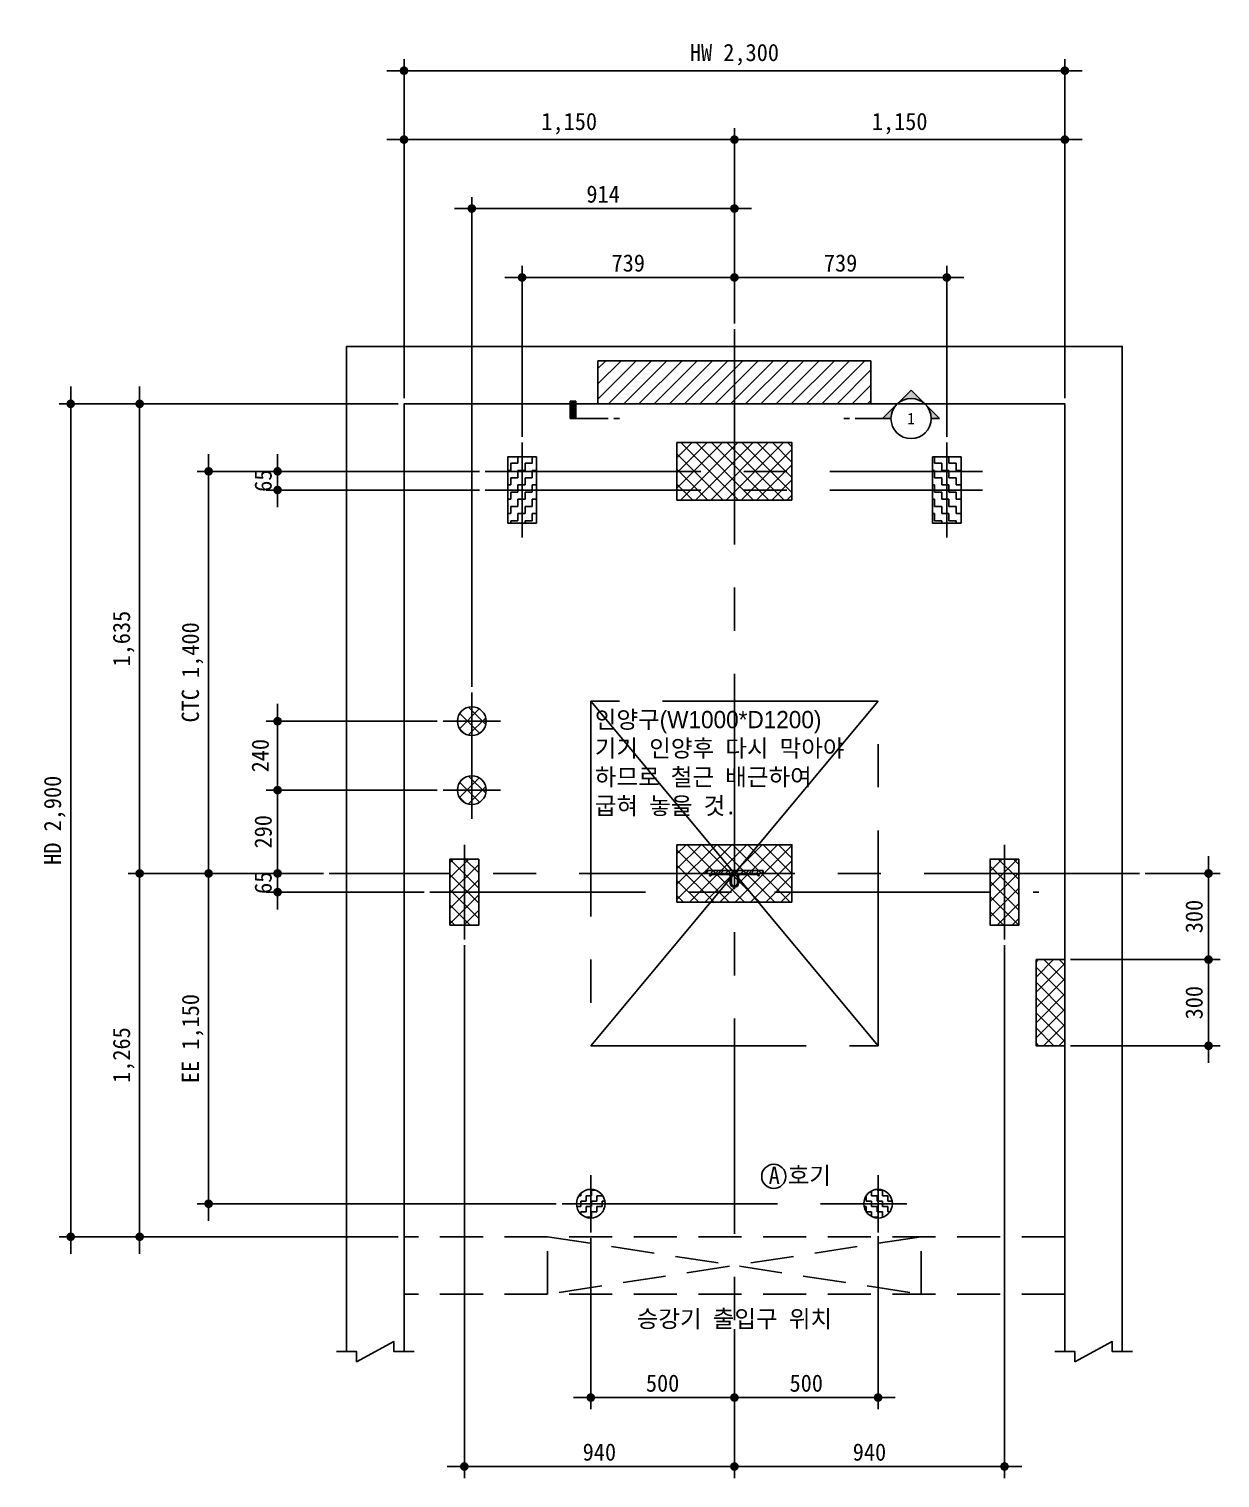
# Model space of a CAD drawing. Extents: x -9109 to 174251, y 57759 to 115528.
# Drawn here: x 147573 to 151719, y 104017 to 109062 of the extents above; entities that cross this region are included whole.
import ezdxf
from ezdxf.enums import TextEntityAlignment as Align

# ---------------------------------------------------------------- set-up
doc = ezdxf.new("R2010")
doc.units = 0
doc.header["$LTSCALE"] = 600
doc.header["$MEASUREMENT"] = 0
for name, pattern in [('CENTER', [2, 1.25, -0.25, 0.25, -0.25]), ('HIDDEN', [0.375, 0.25, -0.125]), ('PHANTOM', [2.5, 1.25, -0.25, 0.25, -0.25, 0.25, -0.25])]:
    doc.linetypes.add(name, pattern=pattern)
doc.layers.get('0').update_dxf_attribs({"linetype": 'CONTINUOUS'})
for name, color, linetype in [('1', 3, 'CONTINUOUS'), ('2', 4, 'HIDDEN'), ('3', 1, 'CENTER'), ('4', 6, 'PHANTOM'), ('6', 2, 'CONTINUOUS'), ('A-DIMS', 7, 'CONTINUOUS')]:
    doc.layers.add(name, color=color, linetype=linetype)
for name, color, linetype, lineweight in [('A-MKXS-MAK1', 3, 'CONTINUOUS', 25), ('A-MKXS-TEXT1', 3, 'CONTINUOUS', 25), ('A-MKXS-TEXT2', 7, 'CONTINUOUS', 25)]:
    doc.layers.add(name, color=color, linetype=linetype, lineweight=lineweight)
doc.styles.add('HY울릉도L', font='')
doc.styles.add('OTIS', font='')
doc.styles.add('돋움체', font='')
doc.styles.get('HY울릉도L').set_extended_font_data('Dotum')
doc.styles.get('OTIS').set_extended_font_data('Dotum')
doc.styles.get('돋움체').set_extended_font_data('DotumChe')
doc.dimstyles.new('CDIM', dxfattribs={"dimtxt": 3, "dimasz": 1.5, "dimexe": 2, "dimexo": 1, "dimgap": 1, "dimtad": 1, "dimdec": 0, "dimrnd": 0.5, "dimzin": 0, "dimdsep": 32, "dimlunit": 6, "dimtxsty": 'HY울릉도L', "dimblk1": '_CIDOT', "dimblk2": '_CIDOT', "dimsah": 1, "dimcen": 5.5, "dimclrd": 2, "dimclre": 2, "dimclrt": 7, "dimadec": 0, "dimazin": 0, "dimtfac": 1, "dimtdec": 0, "dimtix": 1, "dimtmove": 2, "dimatfit": 1, "dimldrblk": '_CIDOT', "dimfxl": 1, "dimtolj": 1, "dimtzin": 0, "dimlwd": -1, "dimarcsym": 0})

# ---------------------------------------------------------------- blocks, each defined once
blk = doc.blocks.new('_CIDOT')
at = {"color": 0, "linetype": 'ByBlock'}
blk.add_line((2, 0), (-1, 0), dxfattribs=at)
at = {"color": 0, "linetype": 'ByBlock', "const_width": 0.5}
blk.add_lwpolyline([(-0.25, 0, 1), (0.25, 0, 1)], format="xyb", close=True, dxfattribs=at)
blk = doc.blocks.new('*D844')
at = {"layer": 'A-DIMS', "lineweight": -2, "transparency": 16777216}
for p, q in [((151458.6, 106122.1, 0), (151718.6, 106122.1, 0)), ((151198.6, 105822.1, 0), (151718.6, 105822.1, 0))]:
    blk.add_line(p, q, dxfattribs=at)
at = {"layer": 'A-DIMS', "transparency": 16777216}
blk.add_line((151678.6, 106092.1, 0), (151678.6, 105852.1, 0), dxfattribs=at)
at = {"layer": 'A-DIMS', "transparency": 16777216, "xscale": 30, "yscale": 30, "zscale": 30}
for p, rotation in [((151678.6, 106122.1, 0), 90), ((151678.6, 105822.1, 0), 270)]:
    blk.add_blockref('_CIDOT', p, dxfattribs=dict(at, rotation=rotation))
at = {"layer": 'A-DIMS', "color": 3, "transparency": 16777216, "insert": (151628.6, 105972.1, 0), "char_height": 60, "attachment_point": 5, "rotation": 90, "style": '돋움체'}
blk.add_mtext('\\A1;300', dxfattribs=at)
blk = doc.blocks.new('*D845')
at = {"layer": 'A-DIMS', "lineweight": -2, "transparency": 16777216}
for p, q in [((151658.6, 105822.1, 0), (151638.6, 105822.1, 0)), ((151198.6, 105522.1, 0), (151718.6, 105522.1, 0))]:
    blk.add_line(p, q, dxfattribs=at)
at = {"layer": 'A-DIMS', "transparency": 16777216}
blk.add_line((151678.6, 105792.1, 0), (151678.6, 105552.1, 0), dxfattribs=at)
at = {"layer": 'A-DIMS', "transparency": 16777216, "xscale": 30, "yscale": 30, "zscale": 30}
for p, rotation in [((151678.6, 105822.1, 0), 90), ((151678.6, 105522.1, 0), 270)]:
    blk.add_blockref('_CIDOT', p, dxfattribs=dict(at, rotation=rotation))
at = {"layer": 'A-DIMS', "color": 3, "transparency": 16777216, "insert": (151628.6, 105672.1, 0), "char_height": 60, "attachment_point": 5, "rotation": 90, "style": '돋움체'}
blk.add_mtext('\\A1;300', dxfattribs=at)
blk = doc.blocks.new('*D846')
at = {"layer": 'A-DIMS', "lineweight": -2, "transparency": 16777216}
for p, q in [((150028.6, 108037.1, 0), (150028.6, 108717.1, 0)), ((151178.6, 107777.1, 0), (151178.6, 108717.1, 0))]:
    blk.add_line(p, q, dxfattribs=at)
at = {"layer": 'A-DIMS', "transparency": 16777216}
blk.add_line((151148.6, 108677.1, 0), (150058.6, 108677.1, 0), dxfattribs=at)
at = {"layer": 'A-DIMS', "transparency": 16777216, "xscale": 30, "yscale": 30, "zscale": 30, "rotation": 180}
blk.add_blockref('_CIDOT', (150028.6, 108677.1, 0), dxfattribs=at)
at = {"layer": 'A-DIMS', "transparency": 16777216, "xscale": 30, "yscale": 30, "zscale": 30}
blk.add_blockref('_CIDOT', (151178.6, 108677.1, 0), dxfattribs=at)
at = {"layer": 'A-DIMS', "color": 3, "transparency": 16777216, "insert": (150603.6, 108732.8, 0), "char_height": 60, "attachment_point": 5, "style": '돋움체'}
blk.add_mtext('\\A1;1,150', dxfattribs=at)
blk = doc.blocks.new('*D847')
at = {"layer": 'A-DIMS', "lineweight": -2, "transparency": 16777216}
for p, q in [((148878.6, 107777.1, 0), (148878.6, 108717.1, 0)), ((150028.6, 108037.1, 0), (150028.6, 108717.1, 0))]:
    blk.add_line(p, q, dxfattribs=at)
at = {"layer": 'A-DIMS', "transparency": 16777216}
blk.add_line((148908.6, 108677.1, 0), (149998.6, 108677.1, 0), dxfattribs=at)
at = {"layer": 'A-DIMS', "transparency": 16777216, "xscale": 30, "yscale": 30, "zscale": 30, "rotation": 180}
blk.add_blockref('_CIDOT', (148878.6, 108677.1, 0), dxfattribs=at)
at = {"layer": 'A-DIMS', "transparency": 16777216, "xscale": 30, "yscale": 30, "zscale": 30}
blk.add_blockref('_CIDOT', (150028.6, 108677.1, 0), dxfattribs=at)
at = {"layer": 'A-DIMS', "color": 3, "transparency": 16777216, "insert": (149453.6, 108732.8, 0), "char_height": 60, "attachment_point": 5, "style": '돋움체'}
blk.add_mtext('\\A1;1,150', dxfattribs=at)
blk = doc.blocks.new('*D848')
at = {"layer": 'A-DIMS', "lineweight": -2, "transparency": 16777216}
for p, q in [((149088.6, 105872.1, 0), (149088.6, 104017.1, 0)), ((150028.6, 104535.4, 0), (150028.6, 104017.1, 0))]:
    blk.add_line(p, q, dxfattribs=at)
at = {"layer": 'A-DIMS', "transparency": 16777216}
blk.add_line((149118.6, 104057.1, 0), (149998.6, 104057.1, 0), dxfattribs=at)
at = {"layer": 'A-DIMS', "transparency": 16777216, "xscale": 30, "yscale": 30, "zscale": 30, "rotation": 180}
blk.add_blockref('_CIDOT', (149088.6, 104057.1, 0), dxfattribs=at)
at = {"layer": 'A-DIMS', "transparency": 16777216, "xscale": 30, "yscale": 30, "zscale": 30}
blk.add_blockref('_CIDOT', (150028.6, 104057.1, 0), dxfattribs=at)
at = {"layer": 'A-DIMS', "color": 3, "transparency": 16777216, "insert": (149558.6, 104107.1, 0), "char_height": 60, "attachment_point": 5, "style": '돋움체'}
blk.add_mtext('\\A1;940', dxfattribs=at)
blk = doc.blocks.new('*D849')
at = {"layer": 'A-DIMS', "lineweight": -2, "transparency": 16777216}
for p, q in [((150968.6, 105872.1, 0), (150968.6, 104017.1, 0)), ((150028.6, 104535.4, 0), (150028.6, 104017.1, 0))]:
    blk.add_line(p, q, dxfattribs=at)
at = {"layer": 'A-DIMS', "transparency": 16777216}
blk.add_line((150058.6, 104057.1, 0), (150938.6, 104057.1, 0), dxfattribs=at)
at = {"layer": 'A-DIMS', "transparency": 16777216, "xscale": 30, "yscale": 30, "zscale": 30, "rotation": 180}
blk.add_blockref('_CIDOT', (150028.6, 104057.1, 0), dxfattribs=at)
at = {"layer": 'A-DIMS', "transparency": 16777216, "xscale": 30, "yscale": 30, "zscale": 30}
blk.add_blockref('_CIDOT', (150968.6, 104057.1, 0), dxfattribs=at)
at = {"layer": 'A-DIMS', "color": 3, "transparency": 16777216, "insert": (150498.6, 104107.1, 0), "char_height": 60, "attachment_point": 5, "style": '돋움체'}
blk.add_mtext('\\A1;940', dxfattribs=at)
blk = doc.blocks.new('*D850')
at = {"layer": 'A-DIMS', "lineweight": -2, "transparency": 16777216}
for p, q in [((149114.6, 106772.1, 0), (149114.6, 108477.1, 0)), ((150028.6, 108037.1, 0), (150028.6, 108477.1, 0))]:
    blk.add_line(p, q, dxfattribs=at)
at = {"layer": 'A-DIMS', "transparency": 16777216}
blk.add_line((149998.6, 108437.1, 0), (149144.6, 108437.1, 0), dxfattribs=at)
at = {"layer": 'A-DIMS', "transparency": 16777216, "xscale": 30, "yscale": 30, "zscale": 30, "rotation": 180}
blk.add_blockref('_CIDOT', (149114.6, 108437.1, 0), dxfattribs=at)
at = {"layer": 'A-DIMS', "transparency": 16777216, "xscale": 30, "yscale": 30, "zscale": 30}
blk.add_blockref('_CIDOT', (150028.6, 108437.1, 0), dxfattribs=at)
at = {"layer": 'A-DIMS', "color": 3, "transparency": 16777216, "insert": (149571.6, 108487.1, 0), "char_height": 60, "attachment_point": 5, "style": '돋움체'}
blk.add_mtext('\\A1;{\\C7;914}', dxfattribs=at)
blk = doc.blocks.new('*D851')
at = {"layer": 'A-DIMS', "lineweight": -2, "transparency": 16777216}
for p, q in [((149289.6, 107642.1, 0), (149289.6, 108237.1, 0)), ((150028.6, 108037.1, 0), (150028.6, 108237.1, 0))]:
    blk.add_line(p, q, dxfattribs=at)
at = {"layer": 'A-DIMS', "transparency": 16777216}
blk.add_line((149319.6, 108197.1, 0), (149998.6, 108197.1, 0), dxfattribs=at)
at = {"layer": 'A-DIMS', "transparency": 16777216, "xscale": 30, "yscale": 30, "zscale": 30, "rotation": 180}
blk.add_blockref('_CIDOT', (149289.6, 108197.1, 0), dxfattribs=at)
at = {"layer": 'A-DIMS', "transparency": 16777216, "xscale": 30, "yscale": 30, "zscale": 30}
blk.add_blockref('_CIDOT', (150028.6, 108197.1, 0), dxfattribs=at)
at = {"layer": 'A-DIMS', "color": 3, "transparency": 16777216, "insert": (149659.1, 108247.1, 0), "char_height": 60, "attachment_point": 5, "style": '돋움체'}
blk.add_mtext('\\A1;739', dxfattribs=at)
blk = doc.blocks.new('*D852')
at = {"layer": 'A-DIMS', "lineweight": -2, "transparency": 16777216}
for p, q in [((149528.6, 104852.1, 0), (149528.6, 104257.1, 0)), ((150028.6, 104535.4, 0), (150028.6, 104257.1, 0))]:
    blk.add_line(p, q, dxfattribs=at)
at = {"layer": 'A-DIMS', "transparency": 16777216}
blk.add_line((149998.6, 104297.1, 0), (149558.6, 104297.1, 0), dxfattribs=at)
at = {"layer": 'A-DIMS', "transparency": 16777216, "xscale": 30, "yscale": 30, "zscale": 30, "rotation": 180}
blk.add_blockref('_CIDOT', (149528.6, 104297.1, 0), dxfattribs=at)
at = {"layer": 'A-DIMS', "transparency": 16777216, "xscale": 30, "yscale": 30, "zscale": 30}
blk.add_blockref('_CIDOT', (150028.6, 104297.1, 0), dxfattribs=at)
at = {"layer": 'A-DIMS', "color": 3, "transparency": 16777216, "insert": (149778.6, 104347.1, 0), "char_height": 60, "attachment_point": 5, "style": '돋움체'}
blk.add_mtext('\\A1;500', dxfattribs=at)
blk = doc.blocks.new('*D853')
at = {"layer": 'A-DIMS', "lineweight": -2, "transparency": 16777216}
for p, q in [((150028.6, 108037.1, 0), (150028.6, 108237.1, 0)), ((150767.6, 107642.1, 0), (150767.6, 108237.1, 0))]:
    blk.add_line(p, q, dxfattribs=at)
at = {"layer": 'A-DIMS', "transparency": 16777216}
blk.add_line((150737.6, 108197.1, 0), (150058.6, 108197.1, 0), dxfattribs=at)
at = {"layer": 'A-DIMS', "transparency": 16777216, "xscale": 30, "yscale": 30, "zscale": 30, "rotation": 180}
blk.add_blockref('_CIDOT', (150028.6, 108197.1, 0), dxfattribs=at)
at = {"layer": 'A-DIMS', "transparency": 16777216, "xscale": 30, "yscale": 30, "zscale": 30}
blk.add_blockref('_CIDOT', (150767.6, 108197.1, 0), dxfattribs=at)
at = {"layer": 'A-DIMS', "color": 3, "transparency": 16777216, "insert": (150398.1, 108247.1, 0), "char_height": 60, "attachment_point": 5, "style": '돋움체'}
blk.add_mtext('\\A1;739', dxfattribs=at)
blk = doc.blocks.new('*D854')
at = {"layer": 'A-DIMS', "lineweight": -2, "transparency": 16777216}
for p, q in [((150528.6, 104859.7, 0), (150528.6, 104257.1, 0)), ((150028.6, 104535.4, 0), (150028.6, 104257.1, 0))]:
    blk.add_line(p, q, dxfattribs=at)
at = {"layer": 'A-DIMS', "transparency": 16777216}
blk.add_line((150498.6, 104297.1, 0), (150058.6, 104297.1, 0), dxfattribs=at)
at = {"layer": 'A-DIMS', "transparency": 16777216, "xscale": 30, "yscale": 30, "zscale": 30, "rotation": 180}
blk.add_blockref('_CIDOT', (150028.6, 104297.1, 0), dxfattribs=at)
at = {"layer": 'A-DIMS', "transparency": 16777216, "xscale": 30, "yscale": 30, "zscale": 30}
blk.add_blockref('_CIDOT', (150528.6, 104297.1, 0), dxfattribs=at)
at = {"layer": 'A-DIMS', "color": 3, "transparency": 16777216, "insert": (150278.6, 104347.1, 0), "char_height": 60, "attachment_point": 5, "style": '돋움체'}
blk.add_mtext('\\A1;500', dxfattribs=at)
blk = doc.blocks.new('A1')
for p, q in [((-7.84, 0), (-1.85, 0)), ((7.84, 0), (1.85, 0)), ((-8.25, -0.81), (-8.65, -0.81)), ((-7.84, -0.4), (-4.64, -0.4)), ((-4.64, -0.4), (-1.85, -0.4)), ((-1.45, -3.35), (-1.45, -0.81)), ((-1.05, -3.35), (-1.05, -0.81)), ((1.05, -3.35), (1.05, -0.81)), ((1.45, -3.35), (1.45, -0.81)), ((5.28, -0.4), (1.85, -0.4)), ((7.84, -0.4), (5.04, -0.4)), ((8.25, -0.81), (8.65, -0.81))]:
    blk.add_line(p, q)
for centre, radius, start, end in [((-7.84, -0.81), 0.808, 90, 180), ((-1.85, -0.81), 0.808, 0, 90), ((1.85, -0.81), 0.808, 90, 180), ((7.84, -0.81), 0.808, 0, 90), ((-7.84, -0.81), 0.404, 90, 180), ((-1.85, -0.81), 0.404, 0, 90), ((0, -3.35), 1.45, 180, 0), ((0, -3.35), 1.05, 180, 0), ((1.85, -0.81), 0.404, 90, 180), ((7.84, -0.81), 0.404, 0, 90)]:
    blk.add_arc(centre, radius, start, end)
blk = doc.blocks.new('H-100X230(CAR RAIL) GM')
at = {"layer": '1'}
h = blk.add_hatch(dxfattribs=at)
h.set_pattern_fill('ANSI37', color=256, scale=300)
h.set_pattern_definition([(45, (-31072.723, 72.76), (-26.516504, 26.516504), []), (135, (-31072.723, 72.76), (-26.516504, -26.516504), [])])
h.paths.add_polyline_path([(-50, 50), (50, 50), (50, -180), (-50, -180)])
blk.add_lwpolyline([(-50, 50), (50, 50), (50, -180), (-50, -180)], close=True)
at = {"layer": '3'}
blk.add_line((0, 100), (0, -230), dxfattribs=at)
blk = doc.blocks.new('*D855')
at = {"layer": 'A-DIMS', "lineweight": -2, "transparency": 16777216}
for p, q in [((148878.6, 107777.1, 0), (148878.6, 108957.1, 0)), ((151178.6, 107777.1, 0), (151178.6, 108957.1, 0))]:
    blk.add_line(p, q, dxfattribs=at)
at = {"layer": 'A-DIMS', "transparency": 16777216}
blk.add_line((151148.6, 108917.1, 0), (148908.6, 108917.1, 0), dxfattribs=at)
at = {"layer": 'A-DIMS', "transparency": 16777216, "xscale": 30, "yscale": 30, "zscale": 30, "rotation": 180}
blk.add_blockref('_CIDOT', (148878.6, 108917.1, 0), dxfattribs=at)
at = {"layer": 'A-DIMS', "transparency": 16777216, "xscale": 30, "yscale": 30, "zscale": 30}
blk.add_blockref('_CIDOT', (151178.6, 108917.1, 0), dxfattribs=at)
at = {"layer": 'A-DIMS', "color": 3, "transparency": 16777216, "insert": (150028.6, 108972.8, 0), "char_height": 60, "attachment_point": 5, "style": '돋움체'}
blk.add_mtext('\\A1;HW 2,300', dxfattribs=at)
blk = doc.blocks.new('H-100X230(CWT RAIL) GM')
at = {"layer": '1'}
h = blk.add_hatch(dxfattribs=at)
h.set_pattern_fill('ZIGZAG', color=256, scale=200)
h.set_pattern_definition([(0, (0, 0), (25, 25), [25, -25]), (90, (25, 0), (-25, 25), [25, -25])])
h.paths.add_polyline_path([(50, 50), (-50, 50), (-50, -180), (50, -180)])
blk.add_lwpolyline([(50, 50), (-50, 50), (-50, -180), (50, -180)], close=True)
at = {"layer": '3'}
blk.add_line((0, 100), (0, -230), dxfattribs=at)
blk = doc.blocks.new('H-100(OP)')
at = {"layer": '1'}
h = blk.add_hatch(dxfattribs=at)
h.set_pattern_fill('ZIGZAG', color=256, scale=150)
h.set_pattern_definition([(0, (0, 0), (18.75, 18.75), [18.75, -18.75]), (90, (18.75, 0), (-18.75, 18.75), [18.75, -18.75])])
edge = h.paths.add_edge_path()
edge.add_arc((0, 0), 50, 0, 360)
blk.add_circle((0, 0), 50)
at = {"layer": '3'}
for p, q in [((0, 100), (0, -100)), ((100, 0), (-100, 0))]:
    blk.add_line(p, q, dxfattribs=at)
blk = doc.blocks.new('H-100(GOV 240)')
at = {"layer": '1'}
h = blk.add_hatch(dxfattribs=at)
h.set_pattern_fill('ANSI37', color=256, scale=300)
h.set_pattern_definition([(45, (-82788.21, -9303.856), (-26.516504, 26.516504), []), (135, (-82788.21, -9303.856), (-26.516504, -26.516504), [])])
edge = h.paths.add_edge_path()
edge.add_arc((0, 240), 50, 0, 360)
h = blk.add_hatch(dxfattribs=at)
h.set_pattern_fill('ANSI37', color=256, scale=300)
h.set_pattern_definition([(45, (-82788.21, -9543.856), (-26.516504, 26.516504), []), (135, (-82788.21, -9543.856), (-26.516504, -26.516504), [])])
edge = h.paths.add_edge_path()
edge.add_arc((0, 0), 50, 0, 360)
for centre in [(0, 240), (0, 0)]:
    blk.add_circle(centre, 50)
at = {"layer": '3'}
for p, q in [((0, 340), (0, -100)), ((100, 240), (-100, 240)), ((100, 0), (-100, 0))]:
    blk.add_line(p, q, dxfattribs=at)
blk = doc.blocks.new('H-100X300(C.SU)')
at = {"layer": '1'}
h = blk.add_hatch(dxfattribs=at)
h.set_pattern_fill('ANSI37', color=256, scale=300)
h.set_pattern_definition([(45, (-30780.81, -207.73), (-26.516504, 26.516504), []), (135, (-30780.81, -207.73), (-26.516504, -26.516504), [])])
h.paths.add_polyline_path([(-100, -300), (0, -300), (0, -600), (-100, -600)])
blk.add_lwpolyline([(-100, -300), (0, -300), (0, -600), (-100, -600)], close=True)
blk = doc.blocks.new('H-400X200(ROPE)')
at = {"layer": '1'}
h = blk.add_hatch(dxfattribs=at)
h.set_pattern_fill('ANSI37', color=256, scale=300)
h.set_pattern_definition([(45, (-29848.152, -635.13), (-26.516504, 26.516504), []), (135, (-29848.152, -635.13), (-26.516504, -26.516504), [])])
h.paths.add_polyline_path([(-200, 100), (200, 100), (200, -100), (-200, -100)])
blk.add_lwpolyline([(-200, 100), (200, 100), (200, -100), (-200, -100)], close=True)
blk = doc.blocks.new('*D856')
at = {"layer": 'A-DIMS', "lineweight": -2, "transparency": 16777216}
for p, q in [((148398.6, 106122.1, 0), (147918.6, 106122.1, 0)), ((148858.6, 104857.1, 0), (147918.6, 104857.1, 0))]:
    blk.add_line(p, q, dxfattribs=at)
at = {"layer": 'A-DIMS', "transparency": 16777216}
blk.add_line((147958.6, 104887.1, 0), (147958.6, 106092.1, 0), dxfattribs=at)
at = {"layer": 'A-DIMS', "transparency": 16777216, "xscale": 30, "yscale": 30, "zscale": 30}
for p, rotation in [((147958.6, 106122.1, 0), 90), ((147958.6, 104857.1, 0), 270)]:
    blk.add_blockref('_CIDOT', p, dxfattribs=dict(at, rotation=rotation))
at = {"layer": 'A-DIMS', "color": 3, "transparency": 16777216, "insert": (147902.9, 105489.6, 0), "char_height": 60, "attachment_point": 5, "rotation": 90, "style": '돋움체'}
blk.add_mtext('\\A1;1,265', dxfattribs=at)
blk = doc.blocks.new('*D857')
at = {"layer": 'A-DIMS', "lineweight": -2, "transparency": 16777216}
for p, q in [((148398.6, 106122.1, 0), (148158.6, 106122.1, 0)), ((149408.6, 104972.1, 0), (148158.6, 104972.1, 0))]:
    blk.add_line(p, q, dxfattribs=at)
at = {"layer": 'A-DIMS', "transparency": 16777216}
blk.add_line((148198.6, 105002.1, 0), (148198.6, 106092.1, 0), dxfattribs=at)
at = {"layer": 'A-DIMS', "transparency": 16777216, "xscale": 30, "yscale": 30, "zscale": 30}
for p, rotation in [((148198.6, 106122.1, 0), 90), ((148198.6, 104972.1, 0), 270)]:
    blk.add_blockref('_CIDOT', p, dxfattribs=dict(at, rotation=rotation))
at = {"layer": 'A-DIMS', "color": 3, "transparency": 16777216, "insert": (148142.9, 105547.1, 0), "char_height": 60, "attachment_point": 5, "rotation": 90, "style": '돋움체'}
blk.add_mtext('\\A1;{\\C7;EE} {\\C7;1,150}', dxfattribs=at)
blk = doc.blocks.new('*D858')
at = {"layer": 'A-DIMS', "lineweight": -2, "transparency": 16777216}
for p, q in [((149141.2, 107522.1, 0), (148158.6, 107522.1, 0)), ((148398.6, 106122.1, 0), (148158.6, 106122.1, 0))]:
    blk.add_line(p, q, dxfattribs=at)
at = {"layer": 'A-DIMS', "transparency": 16777216}
blk.add_line((148198.6, 106152.1, 0), (148198.6, 107492.1, 0), dxfattribs=at)
at = {"layer": 'A-DIMS', "transparency": 16777216, "xscale": 30, "yscale": 30, "zscale": 30}
for p, rotation in [((148198.6, 107522.1, 0), 90), ((148198.6, 106122.1, 0), 270)]:
    blk.add_blockref('_CIDOT', p, dxfattribs=dict(at, rotation=rotation))
at = {"layer": 'A-DIMS', "color": 3, "transparency": 16777216, "insert": (148142.7, 106822.1, 0), "char_height": 60, "attachment_point": 5, "rotation": 90, "style": '돋움체'}
blk.add_mtext('\\A1;{\\C7;CTC 1,400}', dxfattribs=at)
blk = doc.blocks.new('*D859')
at = {"layer": 'A-DIMS', "lineweight": -2, "transparency": 16777216}
for p, q in [((148858.6, 107757.1, 0), (147918.6, 107757.1, 0)), ((148398.6, 106122.1, 0), (147918.6, 106122.1, 0))]:
    blk.add_line(p, q, dxfattribs=at)
at = {"layer": 'A-DIMS', "transparency": 16777216}
blk.add_line((147958.6, 107727.1, 0), (147958.6, 106152.1, 0), dxfattribs=at)
at = {"layer": 'A-DIMS', "transparency": 16777216, "xscale": 30, "yscale": 30, "zscale": 30}
for p, rotation in [((147958.6, 107757.1, 0), 90), ((147958.6, 106122.1, 0), 270)]:
    blk.add_blockref('_CIDOT', p, dxfattribs=dict(at, rotation=rotation))
at = {"layer": 'A-DIMS', "color": 3, "transparency": 16777216, "insert": (147902.9, 106939.6, 0), "char_height": 60, "attachment_point": 5, "rotation": 90, "style": '돋움체'}
blk.add_mtext('\\A1;1,635', dxfattribs=at)
blk = doc.blocks.new('*D860')
at = {"layer": 'A-DIMS', "lineweight": -2, "transparency": 16777216}
for p, q in [((148858.6, 107757.1, 0), (147678.6, 107757.1, 0)), ((148858.6, 104857.1, 0), (147678.6, 104857.1, 0))]:
    blk.add_line(p, q, dxfattribs=at)
at = {"layer": 'A-DIMS', "transparency": 16777216}
blk.add_line((147718.6, 107727.1, 0), (147718.6, 104887.1, 0), dxfattribs=at)
at = {"layer": 'A-DIMS', "transparency": 16777216, "xscale": 30, "yscale": 30, "zscale": 30}
for p, rotation in [((147718.6, 107757.1, 0), 90), ((147718.6, 104857.1, 0), 270)]:
    blk.add_blockref('_CIDOT', p, dxfattribs=dict(at, rotation=rotation))
at = {"layer": 'A-DIMS', "color": 3, "transparency": 16777216, "insert": (147662.9, 106307.1, 0), "char_height": 60, "attachment_point": 5, "rotation": 90, "style": '돋움체'}
blk.add_mtext('\\A1;HD 2,900', dxfattribs=at)
blk = doc.blocks.new('*D861')
at = {"layer": 'A-DIMS', "transparency": 16777216}
for p, q in [((148438.6, 107552.1, 0), (148438.6, 107582.1, 0)), ((148438.6, 107522.1, 0), (148438.6, 107457.1, 0)), ((148438.6, 107427.1, 0), (148438.6, 107397.1, 0))]:
    blk.add_line(p, q, dxfattribs=at)
at = {"layer": 'A-DIMS', "lineweight": -2, "transparency": 16777216}
for p, q in [((149141.2, 107522.1, 0), (148398.6, 107522.1, 0)), ((149141.2, 107457.1, 0), (148398.6, 107457.1, 0))]:
    blk.add_line(p, q, dxfattribs=at)
at = {"layer": 'A-DIMS', "transparency": 16777216, "xscale": 30, "yscale": 30, "zscale": 30}
for p, rotation in [((148438.6, 107522.1, 0), 270), ((148438.6, 107457.1, 0), 90)]:
    blk.add_blockref('_CIDOT', p, dxfattribs=dict(at, rotation=rotation))
at = {"layer": 'A-DIMS', "color": 3, "transparency": 16777216, "insert": (148388.6, 107489.6, 0), "char_height": 60, "attachment_point": 5, "rotation": 90, "style": '돋움체'}
blk.add_mtext('\\A1;65', dxfattribs=at)
blk = doc.blocks.new('*D862')
at = {"layer": 'A-DIMS', "lineweight": -2, "transparency": 16777216}
for p, q in [((148994.6, 106652.1, 0), (148398.6, 106652.1, 0)), ((148994.6, 106412.1, 0), (148398.6, 106412.1, 0))]:
    blk.add_line(p, q, dxfattribs=at)
at = {"layer": 'A-DIMS', "transparency": 16777216}
blk.add_line((148438.6, 106622.1, 0), (148438.6, 106442.1, 0), dxfattribs=at)
at = {"layer": 'A-DIMS', "transparency": 16777216, "xscale": 30, "yscale": 30, "zscale": 30}
for p, rotation in [((148438.6, 106652.1, 0), 90), ((148438.6, 106412.1, 0), 270)]:
    blk.add_blockref('_CIDOT', p, dxfattribs=dict(at, rotation=rotation))
at = {"layer": 'A-DIMS', "color": 3, "transparency": 16777216, "insert": (148378.6, 106532.1, 0), "char_height": 60, "attachment_point": 5, "rotation": 90, "style": '돋움체'}
blk.add_mtext('\\A1;240', dxfattribs=at)
blk = doc.blocks.new('*D863')
at = {"layer": 'A-DIMS', "transparency": 16777216}
for p, q in [((148438.6, 106152.1, 0), (148438.6, 106182.1, 0)), ((148438.6, 106122.1, 0), (148438.6, 106057.1, 0)), ((148438.6, 106027.1, 0), (148438.6, 105997.1, 0))]:
    blk.add_line(p, q, dxfattribs=at)
at = {"layer": 'A-DIMS', "lineweight": -2, "transparency": 16777216}
for p, q in [((148598.6, 106122.1, 0), (148398.6, 106122.1, 0)), ((148948.6, 106057.1, 0), (148398.6, 106057.1, 0))]:
    blk.add_line(p, q, dxfattribs=at)
at = {"layer": 'A-DIMS', "transparency": 16777216, "xscale": 30, "yscale": 30, "zscale": 30}
for p, rotation in [((148438.6, 106122.1, 0), 270), ((148438.6, 106057.1, 0), 90)]:
    blk.add_blockref('_CIDOT', p, dxfattribs=dict(at, rotation=rotation))
at = {"layer": 'A-DIMS', "color": 3, "transparency": 16777216, "insert": (148388.6, 106089.6, 0), "char_height": 60, "attachment_point": 5, "rotation": 90, "style": '돋움체'}
blk.add_mtext('\\A1;65', dxfattribs=at)
blk = doc.blocks.new('*D864')
at = {"layer": 'A-DIMS', "lineweight": -2, "transparency": 16777216}
for p, q in [((148994.6, 106412.1, 0), (148398.6, 106412.1, 0)), ((148598.6, 106122.1, 0), (148398.6, 106122.1, 0))]:
    blk.add_line(p, q, dxfattribs=at)
at = {"layer": 'A-DIMS', "transparency": 16777216}
blk.add_line((148438.6, 106382.1, 0), (148438.6, 106152.1, 0), dxfattribs=at)
at = {"layer": 'A-DIMS', "transparency": 16777216, "xscale": 30, "yscale": 30, "zscale": 30}
for p, rotation in [((148438.6, 106412.1, 0), 90), ((148438.6, 106122.1, 0), 270)]:
    blk.add_blockref('_CIDOT', p, dxfattribs=dict(at, rotation=rotation))
at = {"layer": 'A-DIMS', "color": 3, "transparency": 16777216, "insert": (148388.6, 106267.1, 0), "char_height": 60, "attachment_point": 5, "rotation": 90, "style": '돋움체'}
blk.add_mtext('\\A1;290', dxfattribs=at)

msp = doc.modelspace()

# ---------------------------------------------------------------- hatches: boundary and pattern name
h = msp.add_hatch()
h.set_pattern_fill('ANSI31', color=3, scale=300)
h.set_pattern_definition([(45, (111832.425, 98955.373), (-26.516504, 26.516504), [])])
h.paths.add_polyline_path([(150028.6, 107907.1), (149553.6, 107907.1), (149553.6, 107757.1), (150028.6, 107757.1)])
h.paths.add_polyline_path([(150503.6, 107907.1), (150028.6, 107907.1), (150028.6, 107757.1), (150503.6, 107757.1)])
at = {"layer": '1'}
h = msp.add_hatch(dxfattribs=at)
h.set_pattern_fill('ANSI31', color=256, scale=100, style=0)
h.set_pattern_definition([(45, (180849.921, 90994.395), (-8.8388348, 8.8388348), [])])
h.paths.add_polyline_path([(150028.6, 106132.1), (149928.6, 106132.1), (149928.6, 106122.1), (150028.6, 106122.1)])
h.paths.add_polyline_path([(150128.6, 106132.1), (150028.6, 106132.1), (150028.6, 106122.1), (150128.6, 106122.1)])
at = {"layer": 'A-MKXS-MAK1'}
msp.add_hatch(color=256, dxfattribs=at).paths.add_polyline_path([(149476.5, 107765.9), (149456.5, 107765.9), (149456.5, 107705.9), (149476.5, 107705.9)])
h = msp.add_hatch(color=256, dxfattribs=at)
h.paths.add_polyline_path([(150643.5, 107804.9), (150594, 107755.4, -0.414214), (150693, 107755.4)])
h.paths.add_polyline_path([(150594, 107755.4), (150544.5, 107705.9), (150573.5, 107705.9, -0.198912)])
h.paths.add_polyline_path([(150693, 107755.4, -0.198912), (150713.5, 107705.9), (150742.5, 107705.9)])

# ---------------------------------------------------------------- linework, layer by layer
for points in [[(148678.6, 104457.1), (148678.6, 107957.1), (151378.6, 107957.1), (151378.6, 104457.1)], [(148878.6, 104457.1), (148878.6, 107757.1), (151178.6, 107757.1), (151178.6, 104457.1)], [(148643.6, 104457.1), (148713.6, 104457.1), (148713.6, 104422.1), (148843.6, 104492.1), (148843.6, 104457.1), (148913.6, 104457.1)], [(151143.6, 104457.1), (151213.6, 104457.1), (151213.6, 104422.1), (151343.6, 104492.1), (151343.6, 104457.1), (151413.6, 104457.1)]]:
    msp.add_lwpolyline(points)
at = {"layer": '1', "color": 1, "linetype": 'CENTER'}
for p, q in [((150028.6, 108017.1), (150028.6, 104555.4, 0)), ((151438.6, 106122.1), (148618.6, 106122.1, 0))]:
    msp.add_line(p, q, dxfattribs=at)
at = {"layer": '1'}
for p, q in [((150528.6, 106722.1, 0), (149528.6, 105522.1, 0)), ((149528.6, 106722.1, 0), (150528.6, 105522.1, 0)), ((149928.6, 106132.1), (150128.6, 106132.1)), ((149928.6, 106122.1), (149928.6, 106132.1)), ((149928.6, 106122.1), (150128.6, 106122.1)), ((149928.6, 106122.1), (149950.2, 106122.1)), ((150107, 106122.1), (150128.6, 106122.1)), ((150107, 106122.1), (150128.6, 106122.1)), ((150128.6, 106122.1), (150128.6, 106132.1))]:
    msp.add_line(p, q, dxfattribs=at)
msp.add_circle((150165.5, 105067.4, 0), 42, dxfattribs=at)
at = {"layer": '2'}
for p, q in [((151178.6, 104857.1), (148878.6, 104857.1)), ((149378.6, 104657.1), (149378.6, 104857.1)), ((150678.6, 104857.1), (149378.6, 104657.1)), ((149378.6, 104857.1), (150678.6, 104657.1)), ((150678.6, 104657.1), (150678.6, 104857.1)), ((151178.6, 104657.1), (148878.6, 104657.1))]:
    msp.add_line(p, q, dxfattribs=at)
at = {"layer": '3'}
for p, q in [((149161.2, 107522.1, 0), (150892.2, 107522.1, 0)), ((149161.2, 107457.1, 0), (150892.2, 107457.1, 0)), ((148968.6, 106057.1, 0), (151088.6, 106057.1, 0)), ((149428.6, 104972.1, 0), (150628.2, 104972.1, 0))]:
    msp.add_line(p, q, dxfattribs=at)
at = {"layer": '4', "elevation": 0}
msp.add_lwpolyline([(149528.6, 105522.1), (150528.6, 105522.1), (150528.6, 106722.1), (149528.6, 106722.1)], close=True, dxfattribs=at)
at = {"layer": '6'}
for p, q in [((150503.6, 107907.1), (149553.6, 107907.1)), ((149553.6, 107757.1), (149553.6, 107907.1)), ((150503.6, 107757.1), (150503.6, 107907.1))]:
    msp.add_line(p, q, dxfattribs=at)
at = {"layer": 'A-MKXS-MAK1'}
for p, q in [((149456.5, 107765.9, 0), (149476.5, 107765.9, 0)), ((149456.5, 107705.9, 0), (149456.5, 107765.9, 0)), ((149476.5, 107705.9, 0), (149476.5, 107765.9, 0)), ((150544.5, 107705.9, 0), (150643.5, 107804.9, 0)), ((150742.5, 107705.9, 0), (150643.5, 107804.9, 0)), ((149456.5, 107705.9, 0), (149589.1, 107705.9, 0)), ((149609.1, 107705.9, 0), (149629.1, 107705.9, 0)), ((150409, 107705.9, 0), (150429, 107705.9, 0)), ((150449, 107705.9, 0), (150573.5, 107705.9, 0)), ((150713.5, 107705.9, 0), (150742.5, 107705.9, 0))]:
    msp.add_line(p, q, dxfattribs=at)
msp.add_circle((150643.5, 107705.9, 0), 70, dxfattribs=at)

# ---------------------------------------------------------------- block references
for name, p in [('H-100X230(CWT RAIL) GM', (149289.6, 107522.1, 0)), ('H-100(GOV 240)', (149114.6, 106412.1, 0)), ('H-100X300(C.SU)', (151178.6, 106122.1)), ('H-100(OP)', (149528.6, 104972.1, 0))]:
    msp.add_blockref(name, p)
at = {"rotation": 179.9999999999999}
for p in [(150028.6, 107522.1, 0), (150028.6, 106122.1, 0)]:
    msp.add_blockref('H-400X200(ROPE)', p, dxfattribs=at)
at = {"xscale": -1}
for name, p in [('H-100X230(CWT RAIL) GM', (150767.6, 107522.1, 0)), ('H-100X230(CAR RAIL) GM', (149088.6, 106122.1, 0)), ('H-100X230(CAR RAIL) GM', (150968.6, 106122.1, 0)), ('H-100(OP)', (150528.6, 104972.1, 0))]:
    msp.add_blockref(name, p, dxfattribs=at)
at = {"xscale": 10, "yscale": 10, "zscale": 10}
msp.add_blockref('A1', (150028.6, 106122.1), dxfattribs=at)

# ---------------------------------------------------------------- texts
at = {"layer": '1', "color": 3, "style": 'OTIS'}
msp.add_text('인양구(W1000*D1200)', height=60, dxfattribs=at).set_placement((149542.6, 106627.8, 0))
at = {"layer": 'A-MKXS-TEXT1', "style": '돋움체'}
for s, p in [('기기 인양후 다시 막아야', (149542.6, 106527.8, 0)), ('하므로 철근 배근하여', (149542.6, 106427.8, 0)), ('굽혀 놓을 것.', (149542.6, 106327.8, 0)), ('호기', (150214.1, 105040.7, 0))]:
    msp.add_text(s, height=60, dxfattribs=at).set_placement(p)
msp.add_text('A', height=60, dxfattribs=at).set_placement((150167.2, 105071, 0), align=Align.MIDDLE_CENTER)
msp.add_text('승강기 출입구 위치', height=60, dxfattribs=at).set_placement((150028.6, 104572.4, 0), align=Align.MIDDLE)
at = {"layer": 'A-MKXS-TEXT2', "style": '돋움체'}
msp.add_text('1', height=40, dxfattribs=at).set_placement((150643.5, 107705.9, 0), align=Align.MIDDLE)

# ---------------------------------------------------------------- dimensions: what is measured, and where the dimension line sits
at = {"layer": 'A-DIMS'}
dim = msp.add_linear_dim(base=(148878.6, 108917.1, 0), p1=(151178.6, 107757.1, 0), p2=(148878.6, 107757.1, 0), text='HW <>', dimstyle='CDIM', override={"dimscale": 20, "dimtxsty": '돋움체', "dimclrd": 256, "dimclre": 256, "dimclrt": 3}, dxfattribs=at)
dim.commit()
dim.dimension.update_dxf_attribs({"geometry": '*D855', "text_midpoint": (150028.6, 108972.8, 0)})
for base, p1, p2, picture, middle in [((150028.6, 108677.1, 0), (148878.6, 107757.1, 0), (150028.6, 108017.1), '*D847', (149453.6, 108732.8, 0)), ((150028.6, 108677.1, 0), (151178.6, 107757.1), (150028.6, 108017.1), '*D846', (150603.6, 108732.8, 0)), ((150028.6, 108197.1, 0), (149289.6, 107622.1, 0), (150028.6, 108017.1), '*D851', (149659.1, 108247.1, 0)), ((150028.6, 108197.1, 0), (150767.6, 107622.1, 0), (150028.6, 108017.1), '*D853', (150398.1, 108247.1, 0)), ((150028.6, 104057.1, 0), (149088.6, 105892.1, 0), (150028.6, 104555.4, 0), '*D848', (149558.6, 104107.1, 0)), ((150968.6, 104057.1, 0), (150028.6, 104555.4, 0), (150968.6, 105892.1, 0), '*D849', (150498.6, 104107.1, 0)), ((149528.6, 104297.1, 0), (150028.6, 104555.4, 0), (149528.6, 104872.1, 0), '*D852', (149778.6, 104347.1, 0)), ((150028.6, 104297.1, 0), (150528.6, 104879.7, 0), (150028.6, 104555.4, 0), '*D854', (150278.6, 104347.1, 0))]:
    dim = msp.add_linear_dim(base=base, p1=p1, p2=p2, dimstyle='CDIM', override={"dimscale": 20, "dimtxsty": '돋움체', "dimclrd": 256, "dimclre": 256, "dimclrt": 3}, dxfattribs=at)
    dim.commit()
    dim.dimension.update_dxf_attribs({"geometry": picture, "text_midpoint": middle})
for base, p1, p2, angle, text, picture, middle in [((149114.6, 108437.1, 0), (150028.6, 108017.1), (149114.6, 106752.1, 0), 180, '{\\C7;<>}', '*D850', (149571.6, 108487.1, 0)), ((147718.6, 104857.1, 0), (148878.6, 107757.1), (148878.6, 104857.1), 90, 'HD <>', '*D860', (147662.9, 106307.1, 0)), ((148198.6, 107522.1, 0), (148418.6, 106122.1, 0), (149161.2, 107522.1), 90, '{\\C7;CTC <>}', '*D858', (148142.7, 106822.1, 0)), ((148198.6, 106122.1, 0), (149428.6, 104972.1, 0), (148418.6, 106122.1, 0), 90, '{\\C7;EE} {\\C7;<>}', '*D857', (148142.9, 105547.1, 0))]:
    dim = msp.add_linear_dim(base=base, p1=p1, p2=p2, angle=angle, text=text, dimstyle='CDIM', override={"dimscale": 20, "dimtxsty": '돋움체', "dimclrd": 256, "dimclre": 256, "dimclrt": 3}, dxfattribs=at)
    dim.commit()
    dim.dimension.update_dxf_attribs({"geometry": picture, "text_midpoint": middle})
for base, p1, p2, picture, middle in [((147958.6, 106122.1, 0), (148878.6, 107757.1), (148418.6, 106122.1, 0), '*D859', (147902.9, 106939.6, 0)), ((148438.6, 107457.1, 0), (149161.2, 107522.1, 0), (149161.2, 107457.1, 0), '*D861', (148388.6, 107489.6, 0)), ((148438.6, 106122.1, 0), (149014.6, 106412.1, 0), (148618.6, 106122.1, 0), '*D864', (148388.6, 106267.1, 0)), ((147958.6, 106122.1, 0), (148878.6, 104857.1), (148418.6, 106122.1, 0), '*D856', (147902.9, 105489.6, 0)), ((148438.6, 106057.1, 0), (148618.6, 106122.1, 0), (148968.6, 106057.1, 0), '*D863', (148388.6, 106089.6, 0)), ((151678.6, 105822.1, 0), (151438.6, 106122.1), (151178.6, 105822.1, 0), '*D844', (151628.6, 105972.1, 0)), ((151678.6, 105522.1, 0), (151678.6, 105822.1, 0), (151178.6, 105522.1, 0), '*D845', (151628.6, 105672.1, 0))]:
    dim = msp.add_linear_dim(base=base, p1=p1, p2=p2, angle=90, dimstyle='CDIM', override={"dimscale": 20, "dimtxsty": '돋움체', "dimclrd": 256, "dimclre": 256, "dimclrt": 3}, dxfattribs=at)
    dim.commit()
    dim.dimension.update_dxf_attribs({"geometry": picture, "text_midpoint": middle})
dim = msp.add_linear_dim(base=(148438.6, 106412.1, 0), p1=(149014.6, 106652.1, 0), p2=(149014.6, 106412.1, 0), angle=90, dimstyle='CDIM', override={"dimscale": 20, "dimtxsty": '돋움체', "dimclrd": 256, "dimclre": 256, "dimclrt": 3}, dxfattribs=at)
dim.commit()
dim.dimension.update_dxf_attribs({"geometry": '*D862', "text_midpoint": (148378.6, 106532.1, 0), "dimtype": 160})

doc.saveas('drawing.dxf')
